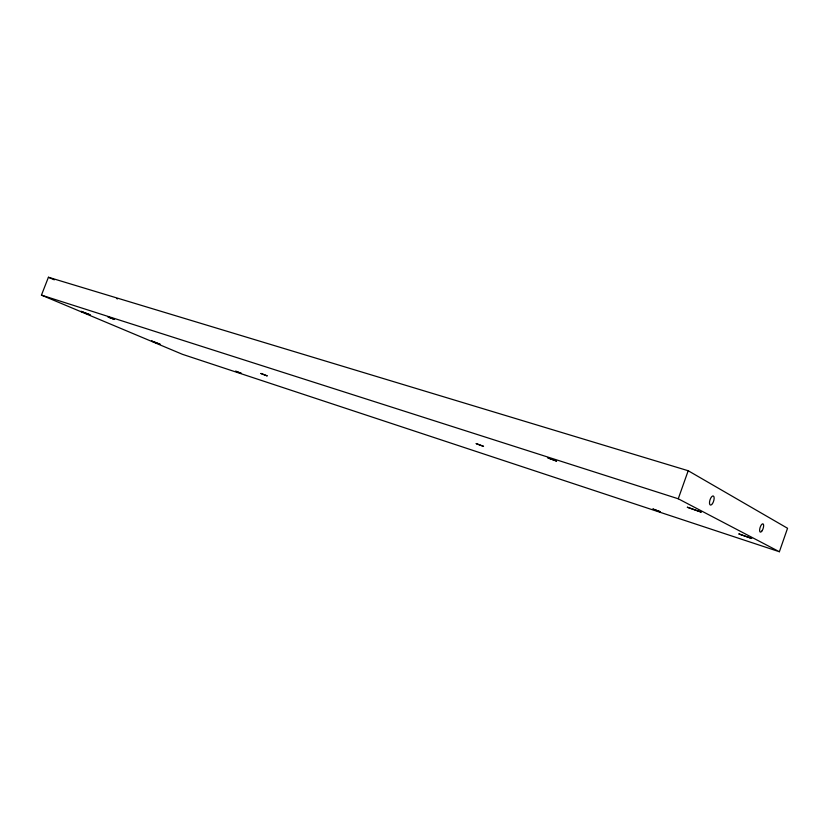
<?xml version="1.0" encoding="UTF-8"?>
<svg xmlns="http://www.w3.org/2000/svg" width="829" height="829" viewBox="0 0 829 829"><rect width="100%" height="100%" fill="white"/><g stroke="black" fill="none" stroke-linecap="round" stroke-linejoin="round"><path stroke-width="1.24" d="M779.374 551.741L787.55 528.27L688.194 470.737L48.424 277.259L41.45 295.124L182.463 354.325L779.374 551.741L678.257 498.778L41.45 295.124M678.257 498.778L688.194 470.737M116.744 298.627L117.49 298.886M48.424 277.259L54.31 279.829M701.096 512.084L687.376 507.255L701.096 512.084M81.107 311.372L90.009 314.782L81.107 311.372M738.95 533.959L751.634 538.446L738.95 533.959M108.174 317.02L114.516 319.455L108.174 317.02M476.229 443.65L483.514 446.344L476.229 443.65M151.759 341.061L160.028 344.222L151.759 341.061M548.021 457.94L556.549 461.1L548.021 457.94M235.747 371.247L241.27 373.361L235.747 371.247M260.928 373.475L267.104 375.858L260.928 373.475M652.972 509.047L660.309 511.762L652.972 509.047M712.505 503.576A4.767 1.927 -72.4 0 0 713.406 496.032A4.767 1.927 -72.4 0 0 709.541 501.918A4.767 1.927 -72.4 0 0 712.505 503.576M762.152 530.695A4.332 1.596 -72.3 0 0 763.063 523.887A4.332 1.596 -72.3 0 0 759.685 529.316A4.332 1.596 -72.3 0 0 762.152 530.695"/></g></svg>
